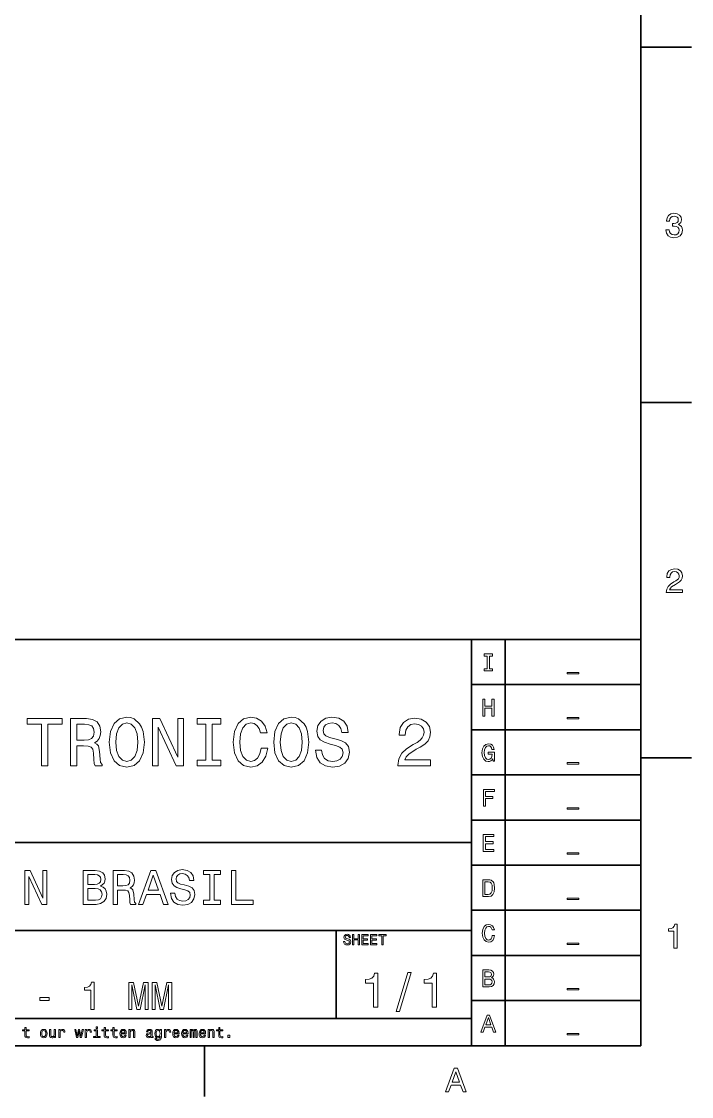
# Model space of a CAD drawing. Extents: x 0 to 594, y 0 to 420.
# Drawn here: x 492.5 to 591.5, y 2.5 to 161.3 of the extents above; entities that cross this region are included whole.
import ezdxf

# ---------------------------------------------------------------- set-up
doc = ezdxf.new("R2010")
doc.units = 0

msp = doc.modelspace()

# ---------------------------------------------------------------- linework, layer by layer
at = {"color": 7, "lineweight": 35}
for p, q in [((584, 10), (584, 410)), ((394, 70), (584, 70)), ((559, 10), (559, 70)), ((564, 10), (564, 70)), ((584, 70), (584, 10)), ((559, 63.333332), (584, 63.333332)), ((559, 56.666668), (584, 56.666668)), ((559, 50), (584, 50)), ((559, 43.333332), (584, 43.333332)), ((394, 40), (559, 40)), ((559, 36.666668), (584, 36.666668)), ((559, 30), (584, 30)), ((394, 27), (559, 27)), ((559, 23.333334), (584, 23.333334)), ((559, 16.666666), (584, 16.666666)), ((394, 14), (559, 14)), ((10, 10), (584, 10)), ((394, 10), (584, 10))]:
    msp.add_line(p, q, dxfattribs=at)
at = {"color": 7, "lineweight": 35, "ltscale": 0.1875}
for p, q in [((584, 157.5), (591.5, 157.5)), ((584, 105), (591.5, 105)), ((584, 52.5), (591.5, 52.5)), ((519.599976, 10), (519.599976, 2.5))]:
    msp.add_line(p, q, dxfattribs=at)
at = {"color": 7, "lineweight": 35, "ltscale": 0.325}
msp.add_line((539, 14), (539, 27), dxfattribs=at)
at = {"color": 7, "lineweight": 13}
for points in [[(587.729126, 130.51622), (587.729126, 130.480911), (587.809814, 129.996765), (588.046814, 129.633652), (588.420044, 129.401657), (588.914246, 129.315933), (589.438782, 129.401657), (589.832153, 129.623566), (590.08429, 129.976593), (590.175049, 130.430481), (590.134705, 130.728027), (590.023804, 130.970108), (589.842224, 131.156708), (589.600159, 131.292877), (589.927979, 131.565216), (590.043945, 131.998932), (589.968323, 132.392303), (589.751465, 132.68985), (589.398438, 132.87645), (588.914246, 132.942017), (588.460388, 132.861313), (588.112427, 132.63942), (587.885437, 132.286392), (587.809814, 131.817368), (587.809814, 131.782074), (588.258667, 131.782074), (588.299011, 132.104828), (588.430115, 132.336823), (588.641907, 132.478027), (588.939514, 132.528473), (589.201721, 132.488113), (589.393372, 132.382217), (589.509399, 132.210739), (589.554749, 131.97876), (589.509399, 131.731628), (589.388306, 131.565216), (589.176514, 131.46434), (588.889038, 131.434082), (588.692383, 131.439133), (588.692383, 131.04071), (588.939514, 131.050797), (589.257202, 131.005417), (589.494263, 130.884369), (589.635437, 130.687683), (589.685913, 130.430481), (589.630432, 130.13797), (589.484131, 129.921112), (589.252197, 129.784943), (588.944519, 129.739563), (588.626831, 129.789993), (588.394836, 129.941284), (588.248535, 130.183365), (588.193115, 130.51622)], [(587.76947, 76.916786), (590.175049, 76.916786), (590.175049, 77.350502), (588.273804, 77.350502), (588.3797, 77.587532), (588.561218, 77.784218), (589.121033, 78.142288), (589.418579, 78.293587), (589.751465, 78.510445), (589.988464, 78.762604), (590.124634, 79.060158), (590.175049, 79.398056), (590.089355, 79.821686), (589.852295, 80.154541), (589.489197, 80.366356), (589.020203, 80.442001), (588.536011, 80.35627), (588.167847, 80.119232), (587.930847, 79.740997), (587.850159, 79.241714), (587.850159, 79.171112), (588.309082, 79.171112), (588.309082, 79.211456), (588.354492, 79.554398), (588.490662, 79.806557), (588.70752, 79.967941), (588.994934, 80.023415), (589.287476, 79.972984), (589.504333, 79.846901), (589.645569, 79.650215), (589.695984, 79.403099), (589.660645, 79.171112), (589.564819, 78.974426), (589.403442, 78.802956), (589.18158, 78.651657), (588.884033, 78.490273), (588.389771, 78.177589), (588.041809, 77.844742), (587.835022, 77.441284), (587.76947, 76.931915)], [(561.33429, 65.659821), (560.87323, 65.659821), (560.87323, 65.357224), (562.126831, 65.357224), (562.126831, 65.659821), (561.66571, 65.659821), (561.66571, 67.554626), (562.126831, 67.554626), (562.126831, 67.857224), (560.87323, 67.857224), (560.87323, 67.554626), (561.33429, 67.554626)], [(573.132568, 65.140724), (573.132568, 64.938995), (574.867432, 64.938995), (574.867432, 65.140724)], [(560.664246, 58.690563), (560.999268, 58.690563), (560.999268, 59.864914), (562.000732, 59.864914), (562.000732, 58.690563), (562.332153, 58.690563), (562.332153, 61.190563), (562.000732, 61.190563), (562.000732, 60.171112), (560.999268, 60.171112), (560.999268, 61.190563), (560.664246, 61.190563)], [(495.5, 51.333572), (496.427979, 51.333572), (496.427979, 57.486309), (498.546112, 57.486309), (498.546112, 58.333572), (493.371765, 58.333572), (493.371765, 57.486309), (495.5, 57.486309)], [(499.786743, 51.333572), (500.724792, 51.333572), (500.724792, 54.288902), (501.683014, 54.288902), (502.389069, 54.258644), (502.832855, 54.117435), (503.074951, 53.78458), (503.175812, 53.18948), (503.226227, 52.2817), (503.286743, 51.6866), (503.407776, 51.333572), (504.466858, 51.333572), (504.466858, 51.525215), (504.234863, 51.807636), (504.154175, 52.33213), (504.083588, 53.461815), (503.912109, 54.298988), (503.680115, 54.561237), (503.317017, 54.75288), (503.720459, 55.005043), (504.002899, 55.358067), (504.184448, 55.801872), (504.244965, 56.336456), (504.10376, 57.183716), (503.700287, 57.819164), (503.034607, 58.20245), (502.126801, 58.333572), (499.786743, 58.333572)], [(501.864563, 57.476223), (502.479828, 57.415707), (502.913544, 57.224064), (503.185883, 56.871037), (503.276672, 56.31628), (503.175812, 55.731266), (502.903473, 55.378242), (502.439484, 55.196686), (501.804047, 55.146252), (500.724792, 55.146252), (500.724792, 57.476223)], [(505.515869, 54.833572), (505.697418, 53.260086), (506.221924, 52.100143), (507.03891, 51.384007), (508.108063, 51.14193), (509.167145, 51.384007), (509.994232, 52.100143), (510.508667, 53.260086), (510.700287, 54.833572), (510.508667, 56.396973), (510.286743, 57.032421), (509.994232, 57.556915), (509.167145, 58.273052), (508.662842, 58.454609), (508.108063, 58.525215), (507.028809, 58.273052), (506.211823, 57.567001), (505.697418, 56.407059)], [(506.484161, 54.833572), (506.595093, 56.054031), (506.927948, 56.951729), (507.442383, 57.496395), (508.108063, 57.688038), (508.763702, 57.496395), (509.278107, 56.941643), (509.610962, 56.043945), (509.731995, 54.833572), (509.610962, 53.61311), (509.278107, 52.715416), (508.763702, 52.17075), (508.108063, 51.989193), (507.442383, 52.17075), (506.927948, 52.715416), (506.595093, 53.603024)], [(511.880402, 51.333572), (512.71759, 51.333572), (512.71759, 57.072765), (515.400574, 51.333572), (516.479858, 51.333572), (516.479858, 58.333572), (515.632568, 58.333572), (515.632568, 52.594379), (512.979858, 58.333572), (511.880402, 58.333572)], [(519.788208, 52.180836), (518.497131, 52.180836), (518.497131, 51.333572), (522.007202, 51.333572), (522.007202, 52.180836), (520.716125, 52.180836), (520.716125, 57.486309), (522.007202, 57.486309), (522.007202, 58.333572), (518.497131, 58.333572), (518.497131, 57.486309), (519.788208, 57.486309)], [(527.958191, 53.935879), (527.75647, 53.088615), (527.423645, 52.483429), (526.959656, 52.110229), (526.414978, 51.989193), (525.759399, 52.17075), (525.244934, 52.715416), (524.902039, 53.603024), (524.791077, 54.833572), (524.902039, 56.054031), (525.234863, 56.951729), (525.749268, 57.496395), (526.414978, 57.688038), (526.89917, 57.587173), (527.312683, 57.304752), (527.635437, 56.850864), (527.857361, 56.225502), (528.815552, 56.225502), (528.512939, 57.183716), (527.988464, 57.909943), (527.272339, 58.363831), (526.414978, 58.525215), (525.345825, 58.273052), (524.528809, 57.567001), (524.004333, 56.407059), (523.822754, 54.833572), (524.004333, 53.260086), (524.528809, 52.100143), (525.345825, 51.384007), (526.414978, 51.14193), (527.353027, 51.333572), (528.109497, 51.868156), (528.644104, 52.745678), (528.926514, 53.935879)], [(529.804016, 54.833572), (529.985596, 53.260086), (530.510071, 52.100143), (531.327087, 51.384007), (532.39624, 51.14193), (533.455322, 51.384007), (534.28241, 52.100143), (534.796814, 53.260086), (534.988464, 54.833572), (534.796814, 56.396973), (534.574951, 57.032421), (534.28241, 57.556915), (533.455322, 58.273052), (532.950989, 58.454609), (532.39624, 58.525215), (531.317017, 58.273052), (530.5, 57.567001), (529.985596, 56.407059)], [(530.772339, 54.833572), (530.883301, 56.054031), (531.216125, 56.951729), (531.73053, 57.496395), (532.39624, 57.688038), (533.05188, 57.496395), (533.566284, 56.941643), (533.899109, 56.043945), (534.020142, 54.833572), (533.899109, 53.61311), (533.566284, 52.715416), (533.05188, 52.17075), (532.39624, 51.989193), (531.73053, 52.17075), (531.216125, 52.715416), (530.883301, 53.603024)], [(536.874634, 53.643372), (535.956787, 53.643372), (536.158508, 52.574207), (536.662842, 51.787464), (537.439453, 51.3134), (538.488464, 51.14193), (539.527344, 51.303314), (540.304016, 51.747116), (540.798279, 52.443081), (540.979858, 53.36095), (540.828552, 54.188038), (540.404907, 54.722622), (539.718994, 55.075645), (538.801147, 55.337894), (538.014404, 55.529537), (537.5, 55.751442), (537.20752, 56.074207), (537.116699, 56.578529), (537.20752, 57.032421), (537.469727, 57.375359), (537.873169, 57.607346), (538.427979, 57.688038), (538.992798, 57.587173), (539.436584, 57.314842), (539.729126, 56.86095), (539.8703, 56.245674), (540.788208, 56.245674), (540.788208, 56.26585), (540.626831, 57.213974), (540.15271, 57.920029), (539.406311, 58.363831), (538.397705, 58.515129), (537.489929, 58.363831), (536.783875, 57.940201), (536.329956, 57.28458), (536.168579, 56.437317), (536.299683, 55.680836), (536.682983, 55.166424), (537.288208, 54.823486), (538.115295, 54.561237), (538.932251, 54.32925), (539.547546, 54.107349), (539.920776, 53.78458), (540.05188, 53.260086), (539.930847, 52.725502), (539.618164, 52.322044), (539.144104, 52.069885), (538.528809, 51.989193), (537.842957, 52.100143), (537.31842, 52.422909), (536.985596, 52.947407)], [(548.151306, 51.333572), (552.962524, 51.333572), (552.962524, 52.201008), (549.159912, 52.201008), (549.371765, 52.675072), (549.734863, 53.068443), (550.854492, 53.78458), (551.449585, 54.087173), (552.115234, 54.520893), (552.589355, 55.025215), (552.861694, 55.620316), (552.962524, 56.296108), (552.791077, 57.143372), (552.317017, 57.809078), (551.590759, 58.232708), (550.65271, 58.384003), (549.684448, 58.212536), (548.94812, 57.738472), (548.47406, 56.981987), (548.312683, 55.983429), (548.312683, 55.842216), (549.23053, 55.842216), (549.23053, 55.922909), (549.321289, 56.608788), (549.593628, 57.113113), (550.027344, 57.435879), (550.602295, 57.546829), (551.187317, 57.445965), (551.621033, 57.193802), (551.903442, 56.80043), (552.004333, 56.306194), (551.933716, 55.842216), (551.742065, 55.448845), (551.419312, 55.105907), (550.975464, 54.803314), (550.380371, 54.480545), (549.391907, 53.855186), (548.695984, 53.18948), (548.28241, 52.382565), (548.151306, 51.363831)], [(573.132568, 58.474064), (573.132568, 58.272335), (574.867432, 58.272335), (574.867432, 58.474064)], [(562.159241, 52.35891), (562.220459, 52.023895), (562.400574, 52.023895), (562.400574, 53.37476), (561.489197, 53.37476), (561.489197, 53.068565), (562.051147, 53.068565), (562.051147, 53.046951), (562.007935, 52.715538), (561.892639, 52.470581), (561.716125, 52.315681), (561.496399, 52.265251), (561.251465, 52.33009), (561.060547, 52.524616), (560.938049, 52.845222), (560.894836, 53.284702), (560.934448, 53.720581), (561.056946, 54.041187), (561.251465, 54.23571), (561.514404, 54.304153), (561.694519, 54.268131), (561.842224, 54.167267), (561.950317, 53.997959), (562.011536, 53.771015), (562.368164, 53.771015), (562.274475, 54.116837), (562.097961, 54.376202), (561.849426, 54.534702), (561.536011, 54.592339), (561.125366, 54.502281), (560.815552, 54.239311), (560.617432, 53.825047), (560.549011, 53.273895), (560.617432, 52.719139), (560.815552, 52.304874), (561.107361, 52.041908), (561.474792, 51.955452), (561.680115, 51.984268), (561.863831, 52.056316), (562.022339, 52.182396)], [(573.132568, 51.807396), (573.132568, 51.605667), (574.867432, 51.605667), (574.867432, 51.807396)], [(560.761536, 45.357231), (561.096558, 45.357231), (561.096558, 46.506367), (562.148438, 46.506367), (562.148438, 46.805359), (561.096558, 46.805359), (561.096558, 47.554638), (562.389771, 47.554638), (562.389771, 47.857231), (560.761536, 47.857231)], [(573.132568, 45.140732), (573.132568, 44.939003), (574.867432, 44.939003), (574.867432, 45.140732)], [(560.74353, 38.690563), (562.328552, 38.690563), (562.328552, 38.993156), (561.074951, 38.993156), (561.074951, 39.839699), (562.19165, 39.839699), (562.19165, 40.138691), (561.074951, 40.138691), (561.074951, 40.88797), (562.299744, 40.88797), (562.299744, 41.190563), (560.74353, 41.190563)], [(573.132568, 38.474064), (573.132568, 38.272335), (574.867432, 38.272335), (574.867432, 38.474064)], [(493.020172, 30.881124), (493.618134, 30.881124), (493.618134, 34.980549), (495.534576, 30.881124), (496.305481, 30.881124), (496.305481, 35.881126), (495.700287, 35.881126), (495.700287, 31.7817), (493.805481, 35.881126), (493.020172, 35.881126)], [(504.237732, 33.582855), (504.742065, 34.000721), (504.871765, 34.2817), (504.914978, 34.627522), (504.82132, 35.16787), (504.540344, 35.556915), (504.086456, 35.79467), (503.452454, 35.881126), (501.672913, 35.881126), (501.672913, 30.881124), (503.553314, 30.881124), (504.223328, 30.981989), (504.720459, 31.277378), (505.030243, 31.745678), (505.138306, 32.379684), (505.073486, 32.804756), (504.900574, 33.157784), (504.619598, 33.417149)], [(503.315552, 33.806198), (502.335724, 33.806198), (502.335724, 35.283142), (503.373199, 35.283142), (503.762238, 35.239914), (504.036011, 35.110229), (504.201721, 34.886887), (504.259369, 34.555477), (504.194519, 34.224064), (504.021606, 33.993515), (503.726227, 33.849422)], [(506.067719, 30.881124), (506.737732, 30.881124), (506.737732, 32.992077), (507.42218, 32.992077), (507.926514, 32.970463), (508.2435, 32.869598), (508.416412, 32.631844), (508.488464, 32.206772), (508.524475, 31.558357), (508.567719, 31.133286), (508.654175, 30.881124), (509.410645, 30.881124), (509.410645, 31.018013), (509.244934, 31.219742), (509.187317, 31.594381), (509.136871, 32.401299), (509.014404, 32.999279), (508.848694, 33.1866), (508.589325, 33.323486), (508.877502, 33.503601), (509.079254, 33.755764), (509.208923, 34.072765), (509.252167, 34.454613), (509.151306, 35.059799), (508.863098, 35.513687), (508.387604, 35.787464), (507.739197, 35.881126), (506.067719, 35.881126)], [(507.55188, 35.268734), (507.991333, 35.225506), (508.301147, 35.088615), (508.495667, 34.836456), (508.560516, 34.440201), (508.488464, 34.022335), (508.293945, 33.770172), (507.962524, 33.640491), (507.508636, 33.604469), (506.737732, 33.604469), (506.737732, 35.268734)], [(509.82132, 30.881124), (510.484131, 30.881124), (511.010071, 32.350864), (513.005737, 32.350864), (513.531677, 30.881124), (514.208923, 30.881124), (512.378967, 35.888329), (511.644073, 35.888329)], [(511.240631, 32.963257), (512.011536, 35.16787), (512.78241, 32.963257)], [(515.210388, 32.530979), (514.554749, 32.530979), (514.698853, 31.767292), (515.059082, 31.205332), (515.613831, 30.866714), (516.363098, 30.744236), (517.105164, 30.85951), (517.659912, 31.176514), (518.012939, 31.673632), (518.142639, 32.32925), (518.034546, 32.920029), (517.731995, 33.301872), (517.242065, 33.554035), (516.586426, 33.741356), (516.024475, 33.878242), (515.657043, 34.036743), (515.44812, 34.267292), (515.383301, 34.627522), (515.44812, 34.951729), (515.635437, 35.196686), (515.923645, 35.362392), (516.319885, 35.420029), (516.723328, 35.347984), (517.040344, 35.153458), (517.249268, 34.82925), (517.350159, 34.389771), (518.005737, 34.389771), (518.005737, 34.404179), (517.890503, 35.081413), (517.55188, 35.585735), (517.018738, 35.902737), (516.298279, 36.010807), (515.649841, 35.902737), (515.145508, 35.600143), (514.821289, 35.131844), (514.706055, 34.526657), (514.799683, 33.986313), (515.073486, 33.618877), (515.505737, 33.37392), (516.096558, 33.1866), (516.680115, 33.020893), (517.119568, 32.862392), (517.386169, 32.631844), (517.479797, 32.257206), (517.393372, 31.87536), (517.170044, 31.587177), (516.831421, 31.407061), (516.391907, 31.349424), (515.902039, 31.428675), (515.527344, 31.659222), (515.289612, 32.033863)], [(520.354492, 31.486311), (519.432251, 31.486311), (519.432251, 30.881124), (521.939453, 30.881124), (521.939453, 31.486311), (521.017273, 31.486311), (521.017273, 35.275936), (521.939453, 35.275936), (521.939453, 35.881126), (519.432251, 35.881126), (519.432251, 35.275936), (520.354492, 35.275936)], [(523.560547, 30.881124), (526.773804, 30.881124), (526.773804, 31.486311), (524.223328, 31.486311), (524.223328, 35.881126), (523.560547, 35.881126)], [(561.496399, 34.523895), (560.664246, 34.523895), (560.664246, 32.023895), (561.496399, 32.023895), (561.889038, 32.103146), (562.180847, 32.344501), (562.360962, 32.737152), (562.425781, 33.273895), (562.368164, 33.821445), (562.296143, 34.037582), (562.195251, 34.210495), (561.903442, 34.444645), (561.712524, 34.502281)], [(561.471191, 34.224903), (561.744934, 34.170868), (561.932251, 34.005165), (562.043945, 33.709774), (562.079956, 33.273895), (562.040344, 32.852425), (561.92865, 32.557037), (561.737732, 32.380524), (561.471191, 32.322887), (560.999268, 32.322887), (560.999268, 34.224903)], [(503.47406, 31.479107), (502.335724, 31.479107), (502.335724, 33.201008), (503.40921, 33.201008), (503.863098, 33.150578), (504.187317, 32.999279), (504.381836, 32.739914), (504.446686, 32.365273), (504.381836, 31.969021), (504.201721, 31.695246), (503.899139, 31.529539)], [(573.132568, 31.807396), (573.132568, 31.605667), (574.867432, 31.605667), (574.867432, 31.807396)], [(562.083557, 26.286623), (562.011536, 25.984028), (561.892639, 25.767891), (561.726929, 25.634605), (561.53241, 25.591377), (561.298279, 25.656219), (561.114563, 25.850742), (560.992065, 26.167746), (560.952454, 26.607227), (560.992065, 27.043106), (561.110962, 27.363712), (561.294678, 27.558235), (561.53241, 27.62668), (561.705322, 27.590656), (561.853027, 27.489792), (561.968323, 27.327688), (562.047546, 27.104345), (562.389771, 27.104345), (562.281677, 27.446564), (562.09436, 27.705931), (561.838623, 27.868034), (561.53241, 27.925671), (561.150574, 27.835613), (560.858765, 27.583452), (560.671448, 27.169188), (560.606628, 26.607227), (560.671448, 26.045267), (560.858765, 25.631002), (561.150574, 25.375238), (561.53241, 25.288784), (561.867432, 25.357227), (562.137634, 25.548149), (562.328552, 25.861549), (562.429382, 26.286623)], [(588.909241, 24.416786), (589.368164, 24.416786), (589.368164, 27.942001), (589.025208, 27.942001), (588.934448, 27.634365), (588.752869, 27.427593), (588.475525, 27.306557), (588.092224, 27.266211), (588.092224, 26.90814), (588.909241, 26.90814)], [(540.309082, 25.413544), (540.112366, 25.413544), (540.15564, 25.184437), (540.263672, 25.015848), (540.430115, 24.914265), (540.654907, 24.87752), (540.877502, 24.912102), (541.043945, 25.007204), (541.149841, 25.15634), (541.188782, 25.353025), (541.156311, 25.530258), (541.065552, 25.644812), (540.918579, 25.720461), (540.721924, 25.776655), (540.553284, 25.817722), (540.443054, 25.865273), (540.380432, 25.934437), (540.360962, 26.042505), (540.380432, 26.139769), (540.436584, 26.213255), (540.523071, 26.262968), (540.641907, 26.280258), (540.762939, 26.258644), (540.858093, 26.200287), (540.920776, 26.103025), (540.950989, 25.97118), (541.147705, 25.97118), (541.147705, 25.975504), (541.113098, 26.178673), (541.011536, 26.329969), (540.851563, 26.425072), (540.635437, 26.457491), (540.440918, 26.425072), (540.289612, 26.334293), (540.192383, 26.193804), (540.157776, 26.012247), (540.185852, 25.850143), (540.268005, 25.739912), (540.397705, 25.666426), (540.574951, 25.610229), (540.75, 25.560518), (540.881836, 25.512968), (540.961792, 25.443804), (540.989929, 25.331411), (540.963989, 25.216858), (540.896973, 25.130402), (540.79541, 25.076368), (540.663574, 25.059076), (540.516541, 25.082851), (540.404175, 25.152016), (540.332825, 25.264408)], [(541.450317, 24.918587), (541.651306, 24.918587), (541.651306, 25.623198), (542.252136, 25.623198), (542.252136, 24.918587), (542.450989, 24.918587), (542.450989, 26.418587), (542.252136, 26.418587), (542.252136, 25.806915), (541.651306, 25.806915), (541.651306, 26.418587), (541.450317, 26.418587)], [(542.799011, 24.918587), (543.75, 24.918587), (543.75, 25.100143), (542.997864, 25.100143), (542.997864, 25.608068), (543.667847, 25.608068), (543.667847, 25.787462), (542.997864, 25.787462), (542.997864, 26.23703), (543.732727, 26.23703), (543.732727, 26.418587), (542.799011, 26.418587)], [(544.100159, 24.918587), (545.051147, 24.918587), (545.051147, 25.100143), (544.299011, 25.100143), (544.299011, 25.608068), (544.968994, 25.608068), (544.968994, 25.787462), (544.299011, 25.787462), (544.299011, 26.23703), (545.033875, 26.23703), (545.033875, 26.418587), (544.100159, 26.418587)], [(545.755737, 24.918587), (545.95459, 24.918587), (545.95459, 26.23703), (546.408508, 26.23703), (546.408508, 26.418587), (545.299683, 26.418587), (545.299683, 26.23703), (545.755737, 26.23703)], [(573.132568, 25.14073), (573.132568, 24.939001), (574.867432, 24.939001), (574.867432, 25.14073)], [(544.533142, 15.700288), (545.188782, 15.700288), (545.188782, 20.736311), (544.698853, 20.736311), (544.569214, 20.296829), (544.309814, 20.00144), (543.913574, 19.828529), (543.366028, 19.770893), (543.366028, 19.259365), (544.533142, 19.259365)], [(547.876099, 15.030259), (548.37323, 15.030259), (550.11676, 20.837175), (549.612427, 20.837175)], [(553.20752, 15.700288), (553.863159, 15.700288), (553.863159, 20.736311), (553.37323, 20.736311), (553.24353, 20.296829), (552.984192, 20.00144), (552.587952, 19.828529), (552.040344, 19.770893), (552.040344, 19.259365), (553.20752, 19.259365)], [(561.950317, 20.041426), (562.202454, 20.250359), (562.267273, 20.39085), (562.288879, 20.563761), (562.242065, 20.833933), (562.101563, 21.028458), (561.874634, 21.147333), (561.557617, 21.190561), (560.667847, 21.190561), (560.667847, 18.690561), (561.608093, 18.690561), (561.943115, 18.740993), (562.19165, 18.888687), (562.346558, 19.122837), (562.400574, 19.43984), (562.368164, 19.652376), (562.281677, 19.82889), (562.141235, 19.958572)], [(561.489197, 20.153097), (560.999268, 20.153097), (560.999268, 20.891569), (561.518005, 20.891569), (561.712524, 20.869957), (561.849426, 20.805115), (561.932251, 20.693443), (561.961121, 20.527737), (561.92865, 20.36203), (561.842224, 20.246758), (561.694519, 20.174711)], [(502.775208, 15.36023), (503.299683, 15.36023), (503.299683, 19.38905), (502.907776, 19.38905), (502.804016, 19.037464), (502.596527, 18.801153), (502.27951, 18.662825), (501.841492, 18.616714), (501.841492, 18.207493), (502.775208, 18.207493)], [(508.377502, 15.36023), (508.82132, 15.36023), (508.82132, 18.991354), (509.570587, 15.36023), (510.066254, 15.36023), (510.809784, 18.991354), (510.809784, 15.36023), (511.259338, 15.36023), (511.259338, 19.360229), (510.556183, 19.360229), (509.81842, 15.832853), (509.086426, 19.360229), (508.377502, 19.360229)], [(511.84726, 15.36023), (512.291077, 15.36023), (512.291077, 18.991354), (513.040344, 15.36023), (513.536011, 15.36023), (514.279541, 18.991354), (514.279541, 15.36023), (514.729065, 15.36023), (514.729065, 19.360229), (514.02594, 19.360229), (513.288147, 15.832853), (512.556152, 19.360229), (511.84726, 19.360229)], [(561.56842, 18.989553), (560.999268, 18.989553), (560.999268, 19.850504), (561.536011, 19.850504), (561.763, 19.825287), (561.925049, 19.74964), (562.022339, 19.619957), (562.054749, 19.432636), (562.022339, 19.234509), (561.932251, 19.097622), (561.781006, 19.014769)], [(573.132568, 18.474064), (573.132568, 18.272335), (574.867432, 18.272335), (574.867432, 18.474064)], [(495.242065, 16.680115), (496.636871, 16.680115), (496.636871, 17.135447), (495.242065, 17.135447)], [(560.404907, 12.023895), (560.736328, 12.023895), (560.999268, 12.758765), (561.997131, 12.758765), (562.260071, 12.023895), (562.598694, 12.023895), (561.683716, 14.527497), (561.316284, 14.527497)], [(503.786804, 12.766211), (503.585785, 12.766211), (503.585785, 12.550073), (503.786804, 12.550073)], [(561.114563, 13.064961), (561.5, 14.167267), (561.885437, 13.064961)], [(493.044708, 12.173991), (493.044708, 11.59258), (493.057678, 11.404539), (493.118195, 11.274856), (493.239227, 11.199207), (493.44455, 11.173271), (493.669342, 11.184078), (493.669342, 11.348343), (493.505066, 11.335375), (493.355957, 11.352666), (493.27597, 11.4067), (493.241394, 11.497478), (493.234894, 11.625), (493.234894, 12.173991), (493.669342, 12.173991), (493.669342, 12.336096), (493.234894, 12.336096), (493.234894, 12.675432), (493.044708, 12.675432), (493.044708, 12.336096), (492.716187, 12.336096), (492.716187, 12.173991)], [(495.335754, 11.793588), (495.370361, 11.5299), (495.469788, 11.335375), (495.627563, 11.214337), (495.839355, 11.173271), (496.049011, 11.214337), (496.206818, 11.333214), (496.306213, 11.527738), (496.342987, 11.793588), (496.306213, 12.057277), (496.206818, 12.253963), (496.049011, 12.372839), (495.839355, 12.416066), (495.627563, 12.372839), (495.469788, 12.251801), (495.370361, 12.057277)], [(495.530304, 11.79575), (495.549744, 11.990274), (495.61026, 12.130764), (495.70752, 12.217219), (495.839355, 12.247478), (495.969055, 12.217219), (496.066315, 12.132925), (496.126831, 11.990274), (496.148438, 11.79575), (496.126831, 11.599064), (496.066315, 11.456412), (495.969055, 11.369957), (495.839355, 11.341859), (495.70752, 11.369957), (495.61026, 11.456412), (495.549744, 11.599064)], [(497.587952, 12.375), (497.397736, 12.375), (497.397736, 11.704971), (497.376129, 11.549352), (497.313446, 11.43696), (497.216187, 11.367796), (497.088654, 11.346182), (496.987061, 11.363473), (496.922241, 11.415346), (496.885498, 11.503963), (496.876831, 11.629323), (496.876831, 12.375), (496.686646, 12.375), (496.686646, 11.612032), (496.693115, 11.458573), (496.734192, 11.331052), (496.859558, 11.214337), (497.060547, 11.173271), (497.16864, 11.188401), (497.261566, 11.227305), (497.341553, 11.294309), (497.406372, 11.391571), (497.406372, 11.214337), (497.587952, 11.214337)], [(498.065613, 11.214337), (498.255798, 11.214337), (498.255798, 11.877882), (498.275269, 12.037825), (498.333618, 12.152378), (498.428711, 12.221542), (498.556244, 12.245317), (498.651337, 12.230187), (498.722656, 12.18696), (498.7659, 12.113473), (498.781006, 12.01405), (498.973389, 12.01405), (498.947449, 12.189121), (498.876129, 12.314482), (498.757263, 12.39013), (498.595154, 12.416066), (498.484924, 12.398775), (498.389801, 12.355548), (498.305511, 12.282061), (498.238525, 12.182637), (498.238525, 12.375), (498.065613, 12.375)], [(500.871094, 11.214337), (501.044006, 12.199928), (501.216919, 11.214337), (501.398468, 11.214337), (501.683777, 12.375), (501.500061, 12.375), (501.307678, 11.389409), (501.136932, 12.375), (500.948883, 12.375), (500.778137, 11.389409), (500.585785, 12.375), (500.404236, 12.375), (500.689514, 11.214337)], [(501.969055, 11.214337), (502.159271, 11.214337), (502.159271, 11.877882), (502.178711, 12.037825), (502.237091, 12.152378), (502.332184, 12.221542), (502.459717, 12.245317), (502.55481, 12.230187), (502.626129, 12.18696), (502.669373, 12.113473), (502.684479, 12.01405), (502.876831, 12.01405), (502.850922, 12.189121), (502.779602, 12.314482), (502.660706, 12.39013), (502.498596, 12.416066), (502.388367, 12.398775), (502.293274, 12.355548), (502.208984, 12.282061), (502.141968, 12.182637), (502.141968, 12.375), (501.969055, 12.375)], [(503.780304, 11.37428), (503.780304, 12.336096), (503.29184, 12.336096), (503.29184, 12.173991), (503.590118, 12.173991), (503.590118, 11.37428), (503.20105, 11.37428), (503.20105, 11.214337), (504.173676, 11.214337), (504.173676, 11.37428)], [(504.755096, 12.173991), (504.755096, 11.59258), (504.768066, 11.404539), (504.828583, 11.274856), (504.949615, 11.199207), (505.154968, 11.173271), (505.37973, 11.184078), (505.37973, 11.348343), (505.215454, 11.335375), (505.066345, 11.352666), (504.986359, 11.4067), (504.951782, 11.497478), (504.945313, 11.625), (504.945313, 12.173991), (505.37973, 12.173991), (505.37973, 12.336096), (504.945313, 12.336096), (504.945313, 12.675432), (504.755096, 12.675432), (504.755096, 12.336096), (504.426575, 12.336096), (504.426575, 12.173991)], [(506.056244, 12.173991), (506.056244, 11.59258), (506.069214, 11.404539), (506.12973, 11.274856), (506.250793, 11.199207), (506.456116, 11.173271), (506.680908, 11.184078), (506.680908, 11.348343), (506.516632, 11.335375), (506.367493, 11.352666), (506.287537, 11.4067), (506.25293, 11.497478), (506.24646, 11.625), (506.24646, 12.173991), (506.680908, 12.173991), (506.680908, 12.336096), (506.24646, 12.336096), (506.24646, 12.675432), (506.056244, 12.675432), (506.056244, 12.336096), (505.727722, 12.336096), (505.727722, 12.173991)], [(507.268799, 11.739553), (508.029602, 11.739553), (508.031769, 11.82817), (507.997192, 12.076729), (507.902069, 12.262609), (507.750793, 12.375), (507.549774, 12.416066), (507.353088, 12.372839), (507.201782, 12.251801), (507.104523, 12.055116), (507.069946, 11.79575), (507.102356, 11.5299), (507.199615, 11.335375), (507.348755, 11.214337), (507.543274, 11.173271), (507.711884, 11.201369), (507.85022, 11.274856), (507.951782, 11.391571), (508.010132, 11.547191), (507.822113, 11.547191), (507.783203, 11.460735), (507.72699, 11.395893), (507.567078, 11.34402), (507.443848, 11.367796), (507.350922, 11.443444), (507.290405, 11.566643), (507.268799, 11.733069)], [(507.268799, 11.899496), (507.292572, 12.048632), (507.350922, 12.158862), (507.439545, 12.225864), (507.556244, 12.24964), (507.670807, 12.225864), (507.75943, 12.158862), (507.813477, 12.048632), (507.832916, 11.899496)], [(508.403503, 11.214337), (508.593719, 11.214337), (508.593719, 11.884366), (508.613159, 12.037825), (508.675842, 12.150216), (508.773132, 12.21938), (508.902802, 12.245317), (509.006531, 12.223703), (509.071381, 12.165346), (509.103821, 12.068084), (509.114624, 11.938401), (509.114624, 11.214337), (509.30481, 11.214337), (509.30481, 11.977305), (509.296173, 12.130764), (509.257263, 12.258286), (509.129761, 12.375), (508.930908, 12.416066), (508.820679, 12.400937), (508.727722, 12.359871), (508.647766, 12.290707), (508.585083, 12.197767), (508.585083, 12.375), (508.403503, 12.375)], [(511.695313, 11.365634), (511.695313, 11.35915), (511.706116, 11.285663), (511.738525, 11.233789), (511.874695, 11.192723), (511.980621, 11.210014), (511.980621, 11.356989), (511.935242, 11.350505), (511.874695, 11.378602), (511.863892, 11.465057), (511.863892, 12.065923), (511.837952, 12.21938), (511.762329, 12.32745), (511.630463, 12.392291), (511.44458, 12.416066), (511.263031, 12.39013), (511.129028, 12.316643), (511.044739, 12.202089), (511.016632, 12.050793), (511.016632, 12.037825), (511.187378, 12.037825), (511.202515, 12.128603), (511.250061, 12.193444), (511.327881, 12.232349), (511.43811, 12.247478), (511.544006, 12.236671), (511.619659, 12.204251), (511.665039, 12.148055), (511.680176, 12.070245), (511.671539, 11.979467), (511.636963, 11.934078), (511.550507, 11.912464), (511.388397, 11.895173), (511.202515, 11.856268), (511.070679, 11.787104), (510.992859, 11.679035), (510.969086, 11.519093), (510.990692, 11.376441), (511.057709, 11.270534), (511.165771, 11.20353), (511.314911, 11.179755), (511.51593, 11.225144)], [(511.673706, 11.620677), (511.647766, 11.508286), (511.578613, 11.42183), (511.474854, 11.365634), (511.347321, 11.346182), (511.265198, 11.356989), (511.206848, 11.391571), (511.170105, 11.452089), (511.159302, 11.536384), (511.167938, 11.612032), (511.202515, 11.666066), (511.340851, 11.726585), (511.51593, 11.752522), (511.673706, 11.804395)], [(513.210449, 11.266211), (513.210449, 12.375), (513.02887, 12.375), (513.02887, 12.18696), (512.879761, 12.357709), (512.78894, 12.400937), (512.687378, 12.416066), (512.503662, 12.372839), (512.361023, 12.251801), (512.268066, 12.057277), (512.235657, 11.79575), (512.268066, 11.532061), (512.361023, 11.337536), (512.503662, 11.214337), (512.687378, 11.173271), (512.791138, 11.188401), (512.877563, 11.227305), (513.02887, 11.391571), (513.02887, 11.227305), (513.011597, 11.097623), (512.96405, 11.004683), (512.873291, 10.950648), (512.737122, 10.931196), (512.618225, 10.944164), (512.533936, 10.976585), (512.484192, 11.032782), (512.469116, 11.10843), (512.2854, 11.10843), (512.2854, 11.099784), (512.313477, 10.961455), (512.399902, 10.857709), (512.538269, 10.790707), (512.726318, 10.766931), (512.95105, 10.799352), (513.10022, 10.89013), (513.184509, 11.047911)], [(512.432373, 11.79575), (512.451782, 11.988112), (512.510132, 12.130764), (512.600952, 12.215057), (512.721985, 12.245317), (512.849487, 12.215057), (512.94458, 12.130764), (513.00293, 11.988112), (513.024536, 11.79575), (513.00293, 11.599064), (512.94458, 11.458573), (512.849487, 11.372118), (512.721985, 11.34402), (512.600952, 11.372118), (512.510132, 11.458573), (512.451782, 11.601225)], [(513.679443, 11.214337), (513.86969, 11.214337), (513.86969, 11.877882), (513.889099, 12.037825), (513.94751, 12.152378), (514.042603, 12.221542), (514.170105, 12.245317), (514.265198, 12.230187), (514.336548, 12.18696), (514.379761, 12.113473), (514.394897, 12.01405), (514.587219, 12.01405), (514.561279, 12.189121), (514.48999, 12.314482), (514.371094, 12.39013), (514.208984, 12.416066), (514.098755, 12.398775), (514.003662, 12.355548), (513.919373, 12.282061), (513.852356, 12.182637), (513.852356, 12.375), (513.679443, 12.375)], [(515.075745, 11.739553), (515.836548, 11.739553), (515.838684, 11.82817), (515.804077, 12.076729), (515.708984, 12.262609), (515.557739, 12.375), (515.356689, 12.416066), (515.160034, 12.372839), (515.008728, 12.251801), (514.911438, 12.055116), (514.876892, 11.79575), (514.909302, 11.5299), (515.006531, 11.335375), (515.155701, 11.214337), (515.35022, 11.173271), (515.518799, 11.201369), (515.657104, 11.274856), (515.758728, 11.391571), (515.817078, 11.547191), (515.629028, 11.547191), (515.590149, 11.460735), (515.533936, 11.395893), (515.374023, 11.34402), (515.250793, 11.367796), (515.157837, 11.443444), (515.097351, 11.566643), (515.075745, 11.733069)], [(515.075745, 11.899496), (515.099487, 12.048632), (515.157837, 12.158862), (515.24646, 12.225864), (515.363159, 12.24964), (515.477722, 12.225864), (515.566345, 12.158862), (515.620361, 12.048632), (515.639832, 11.899496)], [(516.376892, 11.739553), (517.137695, 11.739553), (517.139832, 11.82817), (517.105286, 12.076729), (517.010132, 12.262609), (516.858887, 12.375), (516.657837, 12.416066), (516.461182, 12.372839), (516.309875, 12.251801), (516.212585, 12.055116), (516.17804, 11.79575), (516.210449, 11.5299), (516.307739, 11.335375), (516.456848, 11.214337), (516.651367, 11.173271), (516.819946, 11.201369), (516.958313, 11.274856), (517.059875, 11.391571), (517.118225, 11.547191), (516.930176, 11.547191), (516.891296, 11.460735), (516.835083, 11.395893), (516.675171, 11.34402), (516.551941, 11.367796), (516.458984, 11.443444), (516.398499, 11.566643), (516.376892, 11.733069)], [(516.376892, 11.899496), (516.400635, 12.048632), (516.458984, 12.158862), (516.547607, 12.225864), (516.664307, 12.24964), (516.77887, 12.225864), (516.867493, 12.158862), (516.92157, 12.048632), (516.940979, 11.899496)], [(517.435974, 11.214337), (517.611023, 11.214337), (517.611023, 11.990274), (517.621826, 12.106989), (517.654236, 12.191282), (517.703979, 12.240994), (517.768799, 12.260447), (517.820679, 12.243155), (517.855286, 12.199928), (517.872559, 12.126441), (517.879028, 12.029179), (517.879028, 11.214337), (518.043335, 11.214337), (518.043335, 11.990274), (518.054077, 12.104827), (518.086548, 12.189121), (518.138428, 12.240994), (518.203247, 12.260447), (518.255127, 12.243155), (518.289673, 12.199928), (518.31134, 12.029179), (518.31134, 11.214337), (518.486389, 11.214337), (518.486389, 12.016211), (518.475586, 12.182637), (518.440979, 12.310159), (518.371826, 12.387968), (518.25946, 12.416066), (518.127625, 12.372839), (518.026001, 12.247478), (517.946045, 12.370678), (517.812012, 12.416066), (517.688843, 12.372839), (517.604553, 12.251801), (517.604553, 12.375), (517.435974, 12.375)], [(518.979187, 11.739553), (519.73999, 11.739553), (519.742188, 11.82817), (519.707581, 12.076729), (519.612488, 12.262609), (519.461182, 12.375), (519.260132, 12.416066), (519.063477, 12.372839), (518.91217, 12.251801), (518.814941, 12.055116), (518.780334, 11.79575), (518.812744, 11.5299), (518.910034, 11.335375), (519.059143, 11.214337), (519.253662, 11.173271), (519.422241, 11.201369), (519.560608, 11.274856), (519.66217, 11.391571), (519.72052, 11.547191), (519.532471, 11.547191), (519.493591, 11.460735), (519.437378, 11.395893), (519.277466, 11.34402), (519.154236, 11.367796), (519.06134, 11.443444), (519.000793, 11.566643), (518.979187, 11.733069)], [(518.979187, 11.899496), (519.00293, 12.048632), (519.06134, 12.158862), (519.149902, 12.225864), (519.266663, 12.24964), (519.381226, 12.225864), (519.469849, 12.158862), (519.523865, 12.048632), (519.543335, 11.899496)], [(520.113892, 11.214337), (520.304138, 11.214337), (520.304138, 11.884366), (520.323547, 12.037825), (520.38623, 12.150216), (520.483521, 12.21938), (520.613159, 12.245317), (520.716919, 12.223703), (520.781799, 12.165346), (520.814209, 12.068084), (520.825012, 11.938401), (520.825012, 11.214337), (521.015198, 11.214337), (521.015198, 11.977305), (521.006592, 12.130764), (520.967651, 12.258286), (520.840149, 12.375), (520.641296, 12.416066), (520.531067, 12.400937), (520.43811, 12.359871), (520.358154, 12.290707), (520.295471, 12.197767), (520.295471, 12.375), (520.113892, 12.375)], [(521.670105, 12.173991), (521.670105, 11.59258), (521.683105, 11.404539), (521.743591, 11.274856), (521.864624, 11.199207), (522.069946, 11.173271), (522.294739, 11.184078), (522.294739, 11.348343), (522.130493, 11.335375), (521.981323, 11.352666), (521.901367, 11.4067), (521.866821, 11.497478), (521.860291, 11.625), (521.860291, 12.173991), (522.294739, 12.173991), (522.294739, 12.336096), (521.860291, 12.336096), (521.860291, 12.675432), (521.670105, 12.675432), (521.670105, 12.336096), (521.341553, 12.336096), (521.341553, 12.173991)], [(523.014526, 11.214337), (523.312744, 11.214337), (523.312744, 11.536384), (523.014526, 11.536384)], [(573.132568, 11.807397), (573.132568, 11.605667), (574.867432, 11.605667), (574.867432, 11.807397)], [(555.16687, 3.166787), (555.630859, 3.166787), (555.999023, 4.195605), (557.395996, 4.195605), (557.76416, 3.166787), (558.23822, 3.166787), (556.957214, 6.67183), (556.44281, 6.67183)], [(556.1604, 4.624279), (556.700012, 6.167507), (557.239624, 4.624279)]]:
    msp.add_lwpolyline(points, close=True, dxfattribs=at)

doc.saveas('drawing.dxf')
